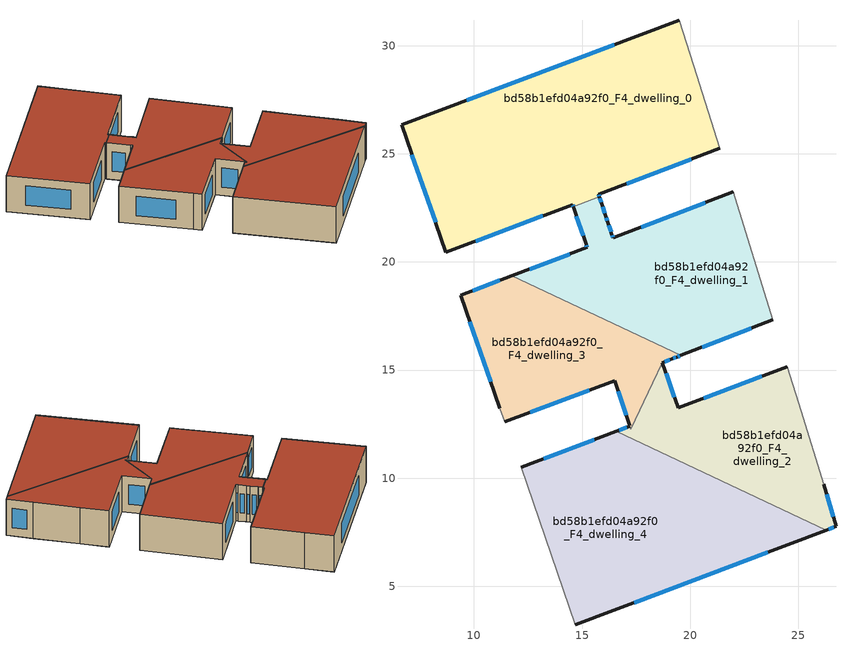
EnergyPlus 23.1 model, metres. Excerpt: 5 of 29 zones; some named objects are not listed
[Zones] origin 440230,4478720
bd58b1efd04a92f0_F4_dwelling_0
 floor to bd58b1efd04a92f0_F3_dwelling_4 (EU_floor_Construction): 21.37,25.25 20.17,29.08 19.49,31.17 9.86,27.55 18.01,23.98 z12
 floor to bd58b1efd04a92f0_F3_dwelling_5 (EU_floor_Construction): 15.8,23.02 15.76,23.12 18.01,23.98 9.86,27.55 6.65,26.35 8.7,20.45 14.56,22.65 14.59,22.56 z12
 wall outside (EU_wall_Construction): 21.37,25.25 15.76,23.12 15.8,23.02 / 14.59,22.56 14.56,22.65 8.7,20.45 6.65,26.35 19.49,31.17 z12:15
 wall adiabatic (EU_wall_Construction): 19.49,31.17 20.17,29.08 21.37,25.25 z12:15
 wall to bd58b1efd04a92f0_F4_dwelling_1 (EU_wall_Construction): 15.8,23.02 14.59,22.56 z12:15
 window (EU_Window_Construction): 13.19,22.14 10.07,20.96 / 8.22,21.83 7.13,24.97 / 9.66,27.48 16.48,30.04 / 20.06,24.75 17.08,23.62 / 15.77,23.1 15.79,23.04 / 14.58,22.58 14.56,22.63 z12.7:14.3
 roof outside (EU_roof_Construction): 19.49,31.17 20.17,29.08 21.37,25.25 15.76,23.12 15.8,23.02 14.59,22.56 14.56,22.65 8.7,20.45 6.65,26.35 z15
bd58b1efd04a92f0_F4_dwelling_1
 floor to bd58b1efd04a92f0_F3_dwelling_2 (EU_floor_Construction): 23.82,17.32 21.99,23.25 19.02,22.1 16.64,17.05 19.57,15.68 z12
 floor to bd58b1efd04a92f0_F3_dwelling_3 (EU_floor_Construction): 16.64,17.05 19.02,22.1 16.43,21.11 16.1,22.12 14.9,21.67 15.01,21.34 15.09,21.1 15.23,20.67 11.75,19.35 z12
 floor to bd58b1efd04a92f0_F3_dwelling_5 (EU_floor_Construction): 16.1,22.12 16.04,22.28 16,22.4 15.8,23.02 14.59,22.56 14.6,22.51 14.7,22.23 14.72,22.17 14.8,21.94 14.85,21.79 14.9,21.67 z12
 wall outside (EU_wall_Construction): 11.75,19.35 15.23,20.67 15.19,20.81 14.6,22.51 14.59,22.56 / 15.8,23.02 15.91,22.69 / 15.91,22.68 16.1,22.12 16.19,21.84 16.38,21.27 16.43,21.11 21.99,23.25 / 23.82,17.32 19.57,15.68 z12:15; 15.91,22.68,15 15.91,22.69,12 15.91,22.68,12; 19.56,15.68,15 19.57,15.68,12 19.56,15.68,12
 wall adiabatic (EU_wall_Construction): 21.99,23.25 23.82,17.32 z12:15
 wall to bd58b1efd04a92f0_F4_dwelling_3 (EU_wall_Construction): 19.56,15.68 11.75,19.35 z12:15
 window (EU_Window_Construction): 12.57,19.66 14.42,20.36 / 15.22,20.71 15.2,20.78 / 15.05,21.21 14.74,22.12 / 15.82,22.94 15.88,22.77 / 15.95,22.55 16.05,22.25 / 16.12,22.05 16.17,21.9 / 16.24,21.7 16.34,21.4 / 16.39,21.23 16.42,21.14 / 17.73,21.61 20.69,22.75 / 22.83,16.93 20.57,16.06 z12.7:14.3
 roof outside (EU_roof_Construction): 21.99,23.25 23.82,17.32 19.56,15.68 11.75,19.35 15.23,20.67 15.19,20.81 14.6,22.51 14.59,22.56 15.8,23.02 16.1,22.12 16.19,21.84 16.38,21.27 16.43,21.11 z15
bd58b1efd04a92f0_F4_dwelling_2
 floor to bd58b1efd04a92f0_F3_dwelling_0 (EU_floor_Construction): 26.74,7.77 26.17,9.72 25.14,13.09 24.48,15.16 22.22,14.31 20.38,10.39 26.3,7.6 z12
 floor to bd58b1efd04a92f0_F3_dwelling_1 (EU_floor_Construction): 20.38,10.39 22.22,14.31 19.44,13.26 18.91,14.77 18.02,12.88 17.82,12.8 17.64,12.41 17.39,12.32 17.35,12.46 17.26,12.27 17.2,12.41 16.58,12.17 z12
 floor to bd58b1efd04a92f0_F3_dwelling_2 (EU_floor_Construction): 18.02,12.88 18.91,14.77 18.71,15.35 18.27,14.42 17.35,12.46 17.39,12.32 17.64,12.41 17.82,12.8 z12
 wall outside (EU_wall_Construction): 16.58,12.17 17.2,12.41 / 18.71,15.35 19.44,13.26 24.48,15.16 / 26.17,9.72 26.74,7.77 26.3,7.6 z12:15; 17.21,12.41,15 17.2,12.41,12 17.21,12.41,12
 wall to bd58b1efd04a92f0_F4_dwelling_4 (EU_wall_Construction): 26.3,7.6 16.58,12.17 z12:15
 wall adiabatic (EU_wall_Construction): 24.48,15.16 25.14,13.09 26.17,9.72 z12:15
 wall to bd58b1efd04a92f0_F4_dwelling_3 (EU_wall_Construction): 17.21,12.41 17.26,12.27 18.27,14.41 / 18.27,14.42 18.71,15.35 z12:15; 18.27,14.41,13.5 18.27,14.41,12 18.27,14.42,12
 window (EU_Window_Construction): 16.73,12.23 17.06,12.35 / 18.88,14.86 19.27,13.75 / 20.62,13.7 23.3,14.71 / 26.3,9.26 26.61,8.23 / 26.64,7.73 26.4,7.64 z12.7:14.3
 roof outside (EU_roof_Construction): 24.48,15.16 25.14,13.09 26.17,9.72 26.74,7.77 26.3,7.6 16.58,12.17 17.21,12.41 17.26,12.27 18.27,14.42 18.71,15.35 19.44,13.26 z15
bd58b1efd04a92f0_F4_dwelling_3
 floor to bd58b1efd04a92f0_F3_dwelling_3 (EU_floor_Construction): 16.52,14.51 16.08,15.85 16.64,17.05 11.75,19.35 9.38,18.45 11.2,13.25 11.41,12.6 z12
 floor to bd58b1efd04a92f0_F3_dwelling_2 (EU_floor_Construction): 17.35,12.46 18.27,14.41 18.71,15.35 19.16,15.52 19.3,15.58 19.56,15.68 16.64,17.05 16.08,15.85 17.16,12.55 17.3,12.61 z12
 floor to bd58b1efd04a92f0_F3_dwelling_1 (EU_floor_Construction): 17.26,12.27 17.35,12.46 17.3,12.61 17.16,12.55 17.2,12.41 z12
 wall outside (EU_wall_Construction): 19.56,15.68 19.37,15.6 19.16,15.52 18.71,15.35 / 17.2,12.41 16.52,14.51 11.41,12.6 / 11.2,13.25 9.38,18.45 11.75,19.35 z12:15
 wall adiabatic (EU_wall_Construction): 11.41,12.6 11.2,13.25 z12:15
 window (EU_Window_Construction): 9.94,18.66 11.2,19.14 / 19.52,15.66 19.42,15.62 / 19.32,15.58 19.21,15.54 / 19.05,15.48 18.82,15.39 / 17.04,12.91 16.68,14.02 / 15.32,14.06 12.61,13.05 / 10.77,14.46 9.81,17.23 z12.7:14.3
 roof outside (EU_roof_Construction): 19.56,15.68 19.37,15.6 19.16,15.52 18.71,15.35 18.27,14.41 17.26,12.27 17.2,12.41 16.52,14.51 11.41,12.6 11.2,13.25 9.38,18.45 11.75,19.35 z15
bd58b1efd04a92f0_F4_dwelling_4
 floor to bd58b1efd04a92f0_F3_dwelling_1 (EU_floor_Construction): 17.52,4.29 20.38,10.39 16.58,12.17 12.19,10.5 14.69,3.23 z12
 floor to bd58b1efd04a92f0_F3_dwelling_0 (EU_floor_Construction): 26.3,7.6 20.38,10.39 17.52,4.29 z12
 wall outside (EU_wall_Construction): 26.3,7.6 14.69,3.23 / 12.19,10.5 16.58,12.17 z12:15
 wall adiabatic (EU_wall_Construction): 14.69,3.23 12.19,10.5 z12:15
 window (EU_Window_Construction): 23.58,6.58 17.41,4.25 / 13.22,10.89 15.55,11.78 z12.7:14.3
 roof outside (EU_roof_Construction): 26.3,7.6 14.69,3.23 12.19,10.5 16.58,12.17 z15
[Building]
EU S2 Campaign: North Axis=0; Terrain=City; Solar Distribution=FullExterior
[Site:Location]
Madrid: Latitude=40.5; Longitude=-3.5; Time Zone=1; Elevation=609
[SizingPeriod:WeatherFileDays]
AnnualSizingPeriod: Begin Month=1; Begin Day of Month=1; End Month=12; End Day of Month=31; Day of Week for Start Day=Monday; Use Weather File Daylight Saving Period=No; Use Weather File Rain and Snow Indicators=No
[MATERIAL]
EU_InternalMass_Material: Roughness=MediumRough; Thickness=0.1; Conductivity=1; Density=1800; Specific Heat=900; Thermal Absorptance=0.9; Solar Absorptance=0.7; Visible Absorptance=0.7
[MATERIAL:NOMASS] Roughness=MediumRough; Thermal Absorptance=0.9; Solar Absorptance=0.7; Visible Absorptance=0.7
Name | Thermal Resistance
EU_wall_NoMass | 0.419739
EU_roof_NoMass | 0.352165
EU_floor_NoMass | 0.608284
[WINDOWMATERIAL:SIMPLEGLAZINGSYSTEM]
EU_Window_SimpleGlazing: UFactor=4.8352; Solar Heat Gain Coefficient=0.85; Visible Transmittance=0.85
[CONSTRUCTION]
EU_wall_Construction: EU_wall_NoMass
EU_roof_Construction: EU_roof_NoMass
EU_floor_Construction: EU_floor_NoMass
EU_InternalMass_Construction: EU_InternalMass_Material
EU_Window_Construction: EU_Window_SimpleGlazing
[ZONE] Type=1; Multiplier=1; Ceiling Height=autocalculate; Floor Area=autocalculate; Part of Total Floor Area=Yes
Name | Volume
bd58b1efd04a92f0_F4_dwelling_0 | 255.269
bd58b1efd04a92f0_F4_dwelling_1 | 151.84
bd58b1efd04a92f0_F4_dwelling_2 | 110.957
bd58b1efd04a92f0_F4_dwelling_3 | 112.949
bd58b1efd04a92f0_F4_dwelling_4 | 197.596
[INTERNALMASS] Construction=EU_InternalMass_Construction
Name | Zone or ZoneList | Surface Area
bd58b1efd04a92f0_F4_dwelling_0_EU_InternalMass | bd58b1efd04a92f0_F4_dwelling_0 | 85.0862
bd58b1efd04a92f0_F4_dwelling_1_EU_InternalMass | bd58b1efd04a92f0_F4_dwelling_1 | 50.6272
bd58b1efd04a92f0_F4_dwelling_2_EU_InternalMass | bd58b1efd04a92f0_F4_dwelling_2 | 36.9897
bd58b1efd04a92f0_F4_dwelling_3_EU_InternalMass | bd58b1efd04a92f0_F4_dwelling_3 | 37.6579
bd58b1efd04a92f0_F4_dwelling_4_EU_InternalMass | bd58b1efd04a92f0_F4_dwelling_4 | 65.8652
[OTHEREQUIPMENT] Fuel Type=Electricity; Design Level Calculation Method=Watts/Area; Power per Zone Floor Area=1; Fraction Latent=0; Fraction Radiant=0; Fraction Lost=0; Carbon Dioxide Generation Rate=0; EndUse Subcategory=EU_Step8_InternalGains
Name | Zone or ZoneList or Space or SpaceList | Schedule
EU_Step8_InternalGain_bd58b1efd04a92f0_F4_dwelling_0_f000 | bd58b1efd04a92f0_F4_dwelling_0 | EU_Step8_GainSchedule_bd58b1efd04a92f0_F4_dwelling_0_f000
EU_Step8_InternalGain_bd58b1efd04a92f0_F4_dwelling_1_f000 | bd58b1efd04a92f0_F4_dwelling_1 | EU_Step8_GainSchedule_bd58b1efd04a92f0_F4_dwelling_1_f000
EU_Step8_InternalGain_bd58b1efd04a92f0_F4_dwelling_2_f000 | bd58b1efd04a92f0_F4_dwelling_2 | EU_Step8_GainSchedule_bd58b1efd04a92f0_F4_dwelling_2_f000
EU_Step8_InternalGain_bd58b1efd04a92f0_F4_dwelling_3_f000 | bd58b1efd04a92f0_F4_dwelling_3 | EU_Step8_GainSchedule_bd58b1efd04a92f0_F4_dwelling_3_f000
EU_Step8_InternalGain_bd58b1efd04a92f0_F4_dwelling_4_f000 | bd58b1efd04a92f0_F4_dwelling_4 | EU_Step8_GainSchedule_bd58b1efd04a92f0_F4_dwelling_4_f000
[ZONEVENTILATION:DESIGNFLOWRATE] Schedule=EU_AlwaysOn; Design Flow Rate Calculation Method=AirChanges/Hour; Air Changes per Hour=0.703302; Ventilation Type=Natural; Fan Pressure Rise=0; Fan Total Efficiency=1; Constant Term Coefficient=1; Temperature Term Coefficient=0; Velocity Term Coefficient=0; Velocity Squared Term Coefficient=0; Minimum Indoor Temperature=-100; Maximum Indoor Temperature=100; Delta Temperature=-100; Minimum Outdoor Temperature=-100; Maximum Outdoor Temperature=100; Maximum Wind Speed=40
Name | Zone or ZoneList or Space or SpaceList
EU_ConstantAir_bd58b1efd04a92f0_F4_dwelling_0 | bd58b1efd04a92f0_F4_dwelling_0
EU_ConstantAir_bd58b1efd04a92f0_F4_dwelling_1 | bd58b1efd04a92f0_F4_dwelling_1
EU_ConstantAir_bd58b1efd04a92f0_F4_dwelling_2 | bd58b1efd04a92f0_F4_dwelling_2
EU_ConstantAir_bd58b1efd04a92f0_F4_dwelling_3 | bd58b1efd04a92f0_F4_dwelling_3
EU_ConstantAir_bd58b1efd04a92f0_F4_dwelling_4 | bd58b1efd04a92f0_F4_dwelling_4
[HVACTEMPLATE:ZONE:IDEALLOADSAIRSYSTEM] System Availability Schedule=EU_AlwaysOn; Maximum Heating Supply Air Temperature=50; Minimum Cooling Supply Air Temperature=13; Maximum Heating Supply Air Humidity Ratio=0.0156; Minimum Cooling Supply Air Humidity Ratio=0.0077; Heating Limit=NoLimit; Cooling Limit=NoLimit; Heating Availability Schedule=EU_AlwaysOn; Cooling Availability Schedule=EU_CoolingOff; Dehumidification Control Type=ConstantSensibleHeatRatio; Cooling Sensible Heat Ratio=0.7; Dehumidification Setpoint=60; Humidification Control Type=None; Humidification Setpoint=30; Outdoor Air Method=None; Outdoor Air Flow Rate per Person=0.00944; Outdoor Air Flow Rate per Zone Floor Area=0; Outdoor Air Flow Rate per Zone=0; Demand Controlled Ventilation Type=None; Outdoor Air Economizer Type=NoEconomizer; Heat Recovery Type=None; Sensible Heat Recovery Effectiveness=0.7; Latent Heat Recovery Effectiveness=0.65
Name | Template Thermostat
bd58b1efd04a92f0_F4_dwelling_0 | EU_HeatOnly_bd58b1efd04a92f0_F4_dwelling_0
bd58b1efd04a92f0_F4_dwelling_1 | EU_HeatOnly_bd58b1efd04a92f0_F4_dwelling_1
bd58b1efd04a92f0_F4_dwelling_2 | EU_HeatOnly_bd58b1efd04a92f0_F4_dwelling_2
bd58b1efd04a92f0_F4_dwelling_3 | EU_HeatOnly_bd58b1efd04a92f0_F4_dwelling_3
bd58b1efd04a92f0_F4_dwelling_4 | EU_HeatOnly_bd58b1efd04a92f0_F4_dwelling_4
[SIZING:ZONE] Zone Cooling Design Supply Air Temperature Input Method=SupplyAirTemperature; Zone Cooling Design Supply Air Temperature=13; Zone Heating Design Supply Air Temperature Input Method=SupplyAirTemperature; Zone Heating Design Supply Air Temperature=50; Zone Cooling Design Supply Air Humidity Ratio=0.008; Zone Heating Design Supply Air Humidity Ratio=0.008; Cooling Design Air Flow Method=DesignDay; Cooling Design Air Flow Rate=0; Cooling Minimum Air Flow per Zone Floor Area=0.000762; Cooling Minimum Air Flow=0; Cooling Minimum Air Flow Fraction=0.2; Heating Design Air Flow Method=DesignDay; Heating Design Air Flow Rate=0; Heating Maximum Air Flow per Zone Floor Area=0.002032; Heating Maximum Air Flow=0.141576; Heating Maximum Air Flow Fraction=0.3; Account for Dedicated Outdoor Air System=No; Dedicated Outdoor Air System Control Strategy=NeutralSupplyAir; Dedicated Outdoor Air Low Setpoint Temperature for Design=autosize; Dedicated Outdoor Air High Setpoint Temperature for Design=autosize; Zone Load Sizing Method=Sensible Load Only No Latent Load; Zone Latent Cooling Design Supply Air Humidity Ratio Input Method=HumidityRatioDifference; Zone Cooling Design Supply Air Humidity Ratio Difference=0.005; Zone Latent Heating Design Supply Air Humidity Ratio Input Method=HumidityRatioDifference; Zone Humidification Design Supply Air Humidity Ratio Difference=0.005
bd58b1efd04a92f0_F4_dwelling_0; bd58b1efd04a92f0_F4_dwelling_1; bd58b1efd04a92f0_F4_dwelling_2; bd58b1efd04a92f0_F4_dwelling_3; bd58b1efd04a92f0_F4_dwelling_4
[SCHEDULE:CONSTANT]
Name | Hourly Value
EU_AlwaysOn | 1
EU_CoolingOff | 0
[SCHEDULE:FILE] Column Number=1; Rows to Skip at Top=0; Number of Hours of Data=8760; Column Separator=Comma; Interpolate to Timestep=No; Minutes per Item=60; Adjust Schedule for Daylight Savings=Yes
Name | File
EU_Step8_GainSchedule_bd58b1efd04a92f0_F4_dwelling_0_f000 | ../../schedules/bd58b1efd04a92f0/bd58b1efd04a92f0_F4_dwelling_0_f000_gain.csv
EU_Step8_GainSchedule_bd58b1efd04a92f0_F4_dwelling_1_f000 | ../../schedules/bd58b1efd04a92f0/bd58b1efd04a92f0_F4_dwelling_1_f000_gain.csv
EU_Step8_GainSchedule_bd58b1efd04a92f0_F4_dwelling_2_f000 | ../../schedules/bd58b1efd04a92f0/bd58b1efd04a92f0_F4_dwelling_2_f000_gain.csv
EU_Step8_GainSchedule_bd58b1efd04a92f0_F4_dwelling_3_f000 | ../../schedules/bd58b1efd04a92f0/bd58b1efd04a92f0_F4_dwelling_3_f000_gain.csv
EU_Step8_GainSchedule_bd58b1efd04a92f0_F4_dwelling_4_f000 | ../../schedules/bd58b1efd04a92f0/bd58b1efd04a92f0_F4_dwelling_4_f000_gain.csv
